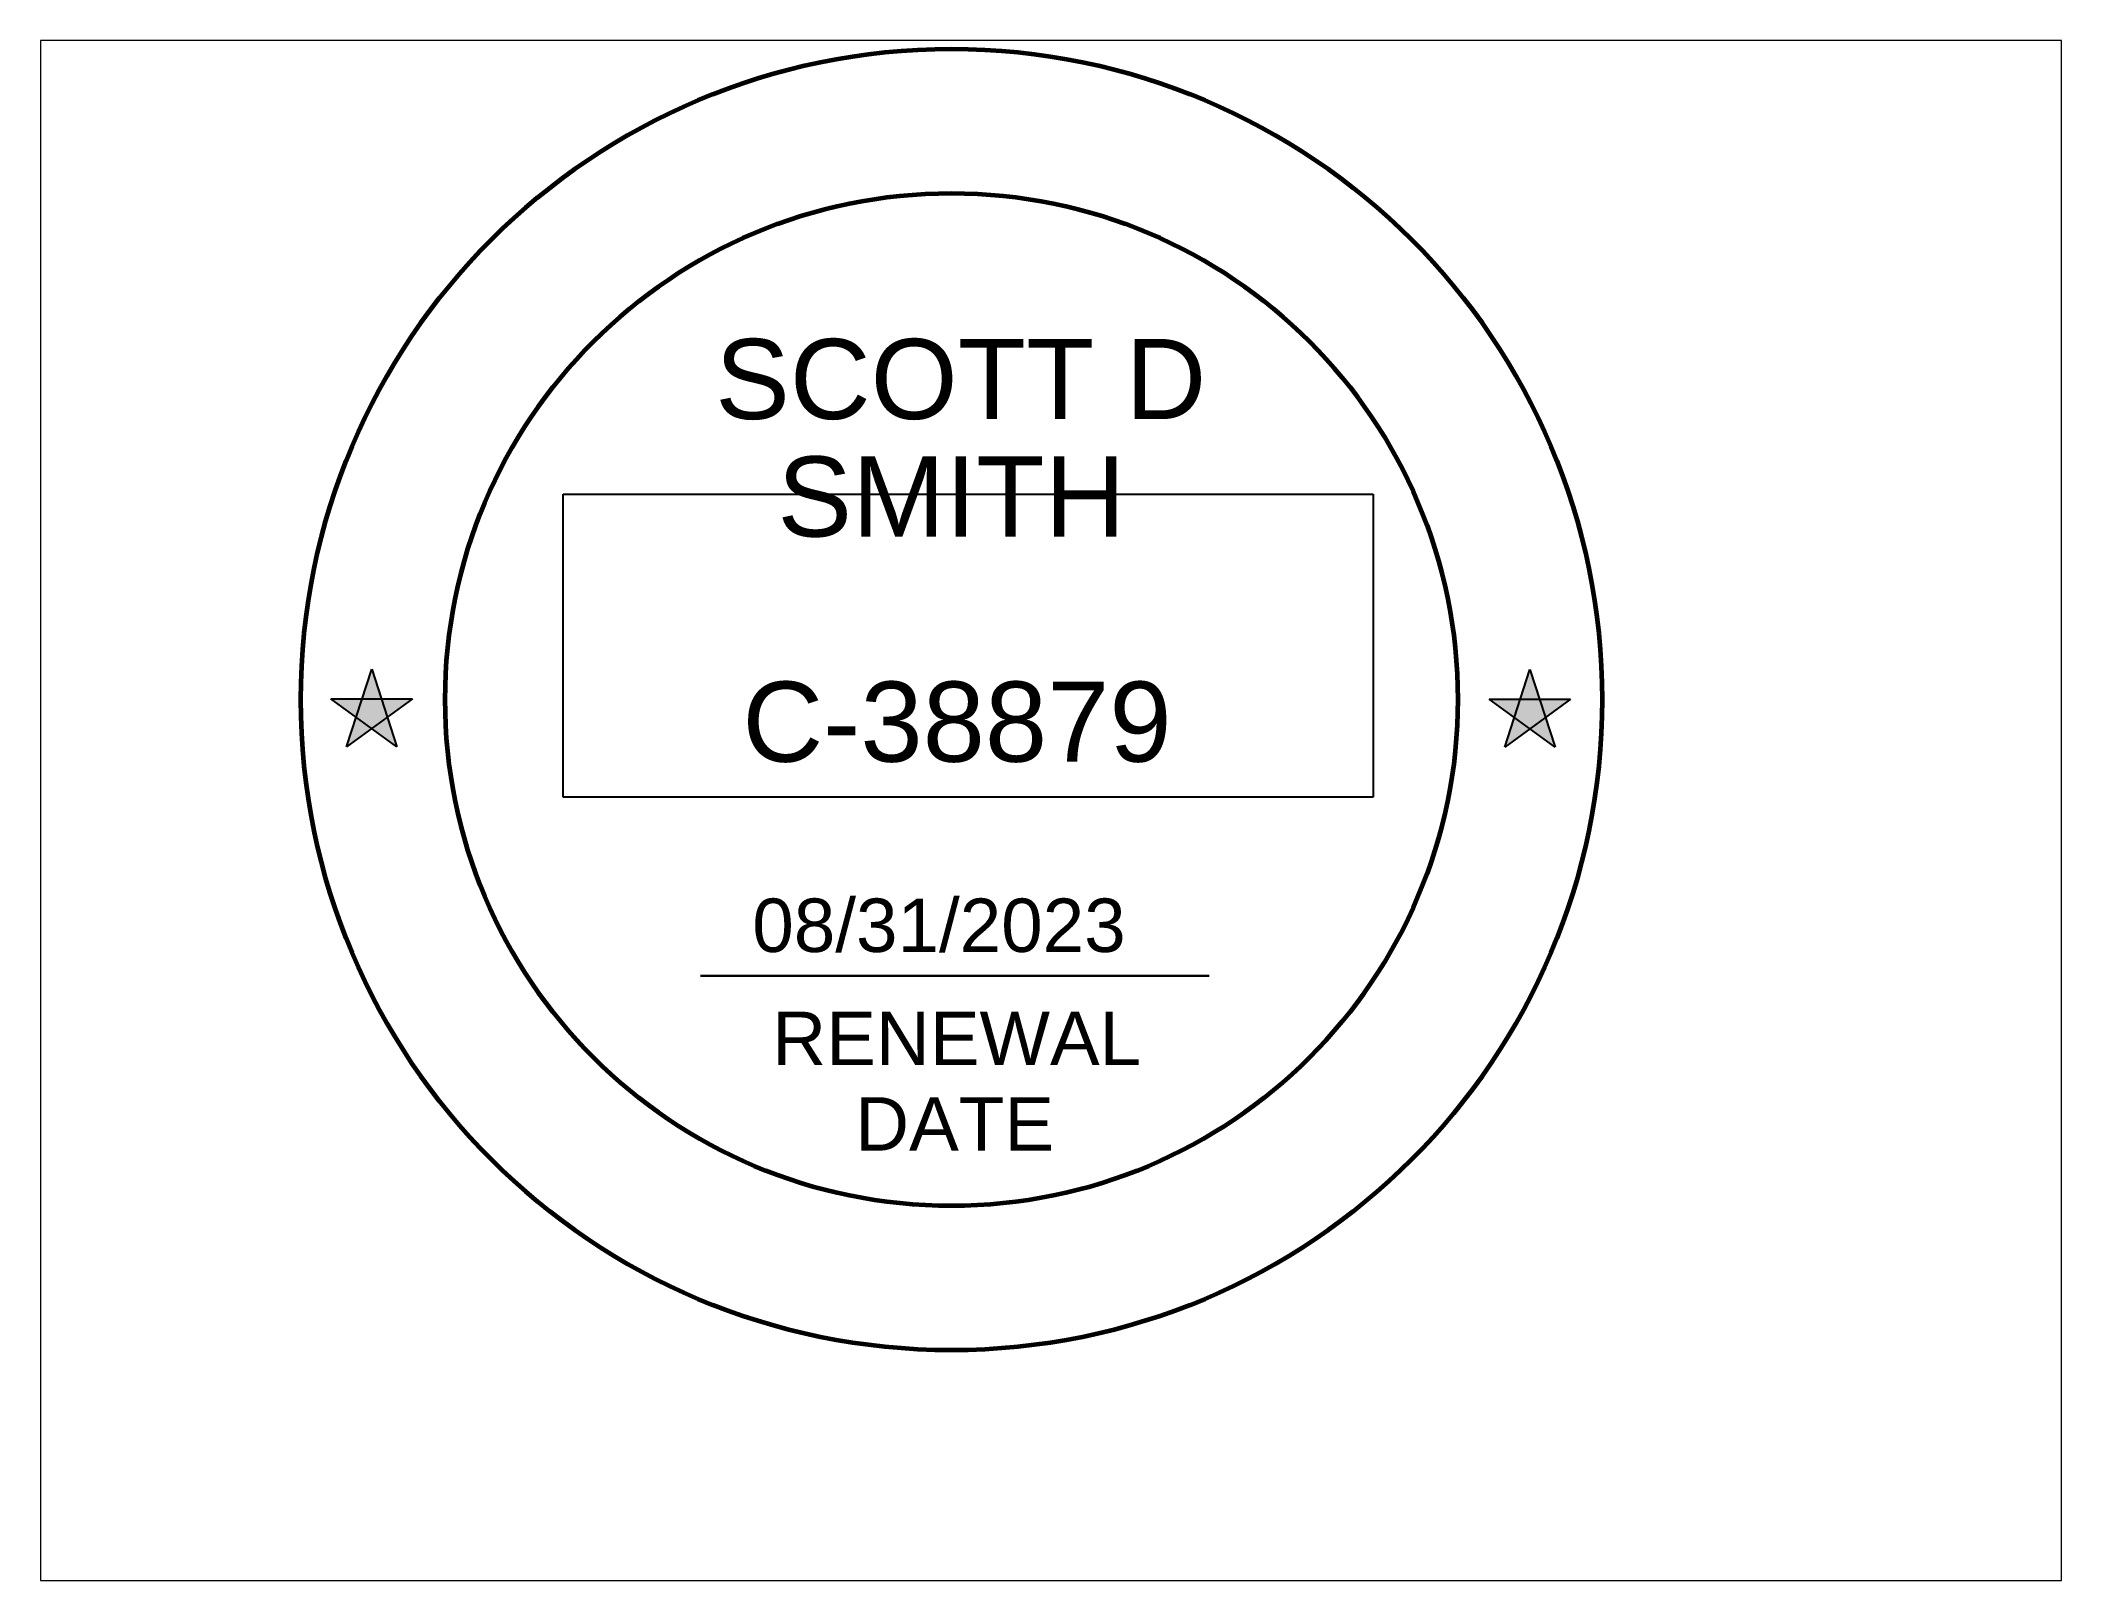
# Paper-space layout 'Layout1' of a CAD drawing. Header units: inches. Extents: x 1.05 to 9.45, y 0.8 to 7.2.
# The model-space entities are those that its viewports show. They can reach past a viewport. Long polylines and large blocks are cut down to what shows.
import ezdxf

# ---------------------------------------------------------------- set-up
doc = ezdxf.new("R2010")
doc.units = ezdxf.units.IN
doc.header["$MEASUREMENT"] = 0
doc.styles.get("Standard").update_dxf_attribs({"font": 'arial.ttf'})
picture_1 = doc.add_image_def('image1.png', size_in_pixel=(858, 321))

# ---------------------------------------------------------------- blocks, each defined once
blk = doc.blocks.new('star')
h = blk.add_hatch(color=256)
h.dxf.hatch_style = 1
h.paths.add_polyline_path([(116.501, 62.57), (116.861, 62.57), (116.681, 63.124)])
h.paths.add_polyline_path([(116.681, 62.016), (116.972, 62.228), (116.861, 62.57), (116.501, 62.57), (116.389, 62.228)])
h.paths.add_polyline_path([(116.501, 62.57), (115.918, 62.57), (116.389, 62.228)])
h.paths.add_polyline_path([(116.389, 62.228), (116.209, 61.673), (116.681, 62.016)])
h.paths.add_polyline_path([(116.681, 62.016), (117.152, 61.673), (116.972, 62.228)])
h.paths.add_polyline_path([(116.972, 62.228), (117.443, 62.57), (116.861, 62.57)])
for p, q in [((116.209, 61.673), (116.681, 63.124)), ((116.681, 63.124), (117.152, 61.673)), ((115.918, 62.57), (117.443, 62.57)), ((117.152, 61.673), (115.918, 62.57)), ((117.443, 62.57), (116.209, 61.673))]:
    blk.add_line(p, q)

msp = doc.modelspace()

# ---------------------------------------------------------------- linework, layer by layer
at = {"lineweight": 30}
msp.add_line((84.451, 67.994), (93.975, 67.994), dxfattribs=at)
at = {"lineweight": 60}
for radius in [12.182, 9.48]:
    msp.add_circle((89.151, 73.166), radius, dxfattribs=at)

# ---------------------------------------------------------------- block references
at = {"rotation": 287.9700872862333}
for p in [(-16.986, 164.692), (4.702, 164.687)]:
    msp.add_blockref('star', p, dxfattribs=at)

# ---------------------------------------------------------------- texts
at = {"attachment_point": 1}
for s, width, heights, insert, char_height, line_spacing_factor in [('SCOTT D\\P  SMITH', 10.08203, [0], (84.727, 79.918), 1.5, 0.88), ('RENEWAL\\P    DATE', 6.82948, [3.708], (85.796, 67.322), 1, 0.96)]:
    msp.add_mtext_dynamic_manual_height_columns(s, width=width, gutter_width=1, heights=heights, dxfattribs=dict(at, insert=insert, char_height=char_height, line_spacing_factor=line_spacing_factor))
for s, width, insert, char_height in [('C-38879', 9.04703, (85.236, 73.502), 1.5), ('08/31/2023', 8.29508, (85.422, 69.44), 1)]:
    msp.add_mtext_dynamic_manual_height_columns(s, width=width, gutter_width=1, heights=[0], dxfattribs=dict(at, insert=insert, char_height=char_height))

# ---------------------------------------------------------------- pictures from other files: only their frames are drawn
image = msp.add_image(picture_1, insert=(81.879, 71.338), size_in_units=(15.17, 5.675))
image.dxf.flags = 15

psp = doc.layouts.get("Layout1")

# ---------------------------------------------------------------- viewports
at = {"layer": '0'}
psp.add_viewport(center=(5.25, 4), size=(8.4, 6.4), view_center_point=(91.0149, 71.0889), view_height=28.835125, dxfattribs=at)

doc.saveas('drawing.dxf')
